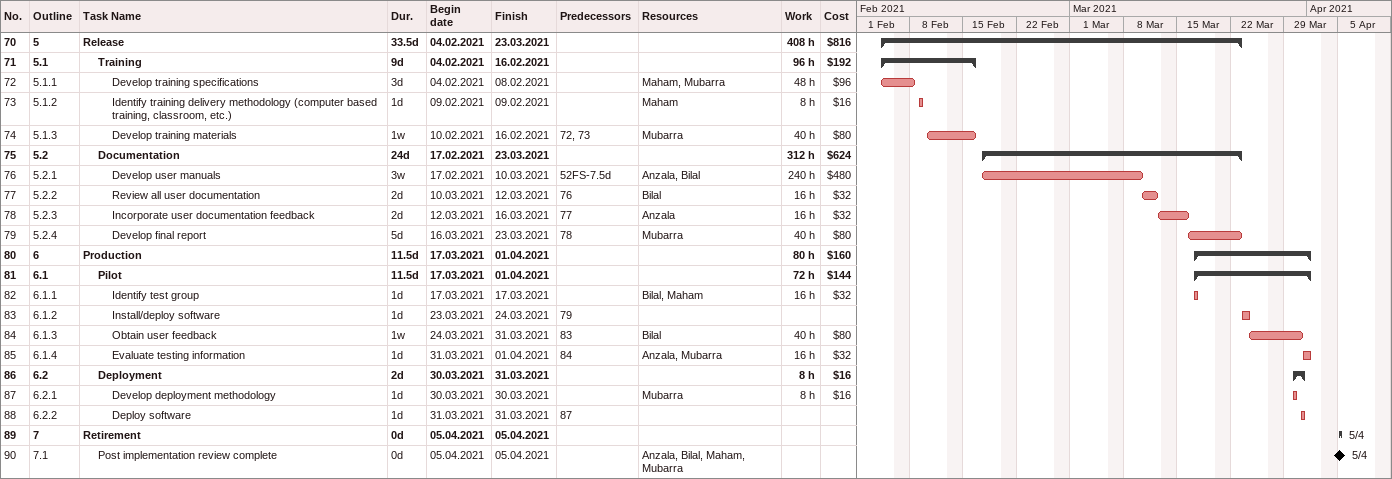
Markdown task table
| ID | WBS | Task | Duration | Start | Finish | Predecessors | Resources | Work (h) | Cost ($) |
|---|---|---|---|---|---|---|---|---|---|
| 70 | 5 | **Release** | 33.5d | 2021-02-04 | 2021-03-23 |  |  | 408 | 816 |
| 71 | 5.1 | **Training** | 9d | 2021-02-04 | 2021-02-16 |  |  | 96 | 192 |
| 72 | 5.1.1 | Develop training specifications | 3d | 2021-02-04 | 2021-02-08 |  | Maham, Mubarra | 48 | 96 |
| 73 | 5.1.2 | Identify training delivery methodology (computer based training, classroom, etc.) | 1d | 2021-02-09 | 2021-02-09 |  | Maham | 8 | 16 |
| 74 | 5.1.3 | Develop training materials | 1w | 2021-02-10 | 2021-02-16 | 72, 73 | Mubarra | 40 | 80 |
| 75 | 5.2 | **Documentation** | 24d | 2021-02-17 | 2021-03-23 |  |  | 312 | 624 |
| 76 | 5.2.1 | Develop user manuals | 3w | 2021-02-17 | 2021-03-10 | 52FS-7.5d | Anzala, Bilal | 240 | 480 |
| 77 | 5.2.2 | Review all user documentation | 2d | 2021-03-10 | 2021-03-12 | 76 | Bilal | 16 | 32 |
| 78 | 5.2.3 | Incorporate user documentation feedback | 2d | 2021-03-12 | 2021-03-16 | 77 | Anzala | 16 | 32 |
| 79 | 5.2.4 | Develop final report | 5d | 2021-03-16 | 2021-03-23 | 78 | Mubarra | 40 | 80 |
| 80 | 6 | **Production** | 11.5d | 2021-03-17 | 2021-04-01 |  |  | 80 | 160 |
| 81 | 6.1 | **Pilot** | 11.5d | 2021-03-17 | 2021-04-01 |  |  | 72 | 144 |
| 82 | 6.1.1 | Identify test group | 1d | 2021-03-17 | 2021-03-17 |  | Bilal, Maham | 16 | 32 |
| 83 | 6.1.2 | Install/deploy software | 1d | 2021-03-23 | 2021-03-24 | 79 |  |  |  |
| 84 | 6.1.3 | Obtain user feedback | 1w | 2021-03-24 | 2021-03-31 | 83 | Bilal | 40 | 80 |
| 85 | 6.1.4 | Evaluate testing information | 1d | 2021-03-31 | 2021-04-01 | 84 | Anzala, Mubarra | 16 | 32 |
| 86 | 6.2 | **Deployment** | 2d | 2021-03-30 | 2021-03-31 |  |  | 8 | 16 |
| 87 | 6.2.1 | Develop deployment methodology | 1d | 2021-03-30 | 2021-03-30 |  | Mubarra | 8 | 16 |
| 88 | 6.2.2 | Deploy software | 1d | 2021-03-31 | 2021-03-31 | 87 |  |  |  |
| 89 | 7 | **Retirement** | 0d | 2021-04-05 | 2021-04-05 |  |  |  |  |
| 90 | 7.1 | Post implementation review complete | 0d | 2021-04-05 | 2021-04-05 |  | Anzala, Bilal, Maham, Mubarra |  |  |
